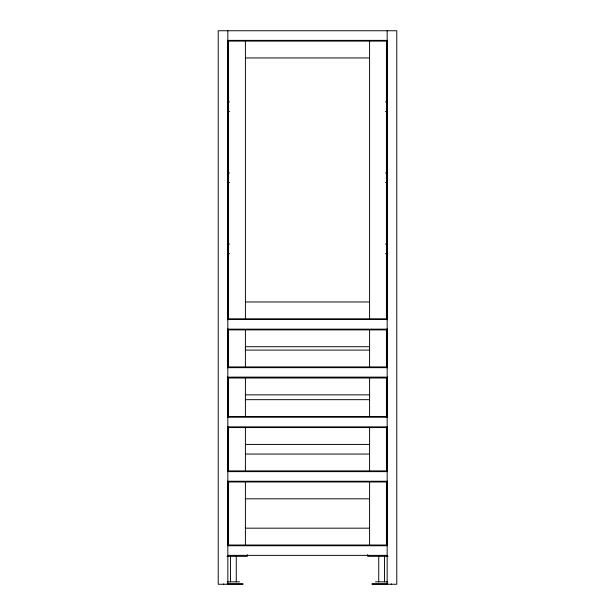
<?xml version="1.0" encoding="UTF-8"?>
<svg xmlns="http://www.w3.org/2000/svg" width="615" height="615" viewBox="0 0 615 615"><rect width="100%" height="100%" fill="white"/><g stroke="black" fill="none" stroke-linecap="round" stroke-linejoin="round"><path stroke-width="0.92" d="M227.842 40.375L387.158 40.375M245.408 57.941L369.592 57.941M227.604 101.859L229.518 101.859M385.482 101.859L387.396 101.859M227.604 111.492L229.518 111.492M385.482 111.492L387.396 111.492M227.604 172.976L229.518 172.976M385.482 172.976L387.396 172.976M227.604 182.601L229.518 182.601M385.482 182.601L387.396 182.601M227.604 244.086L229.518 244.086M385.482 244.086L387.396 244.086M227.604 253.711L229.518 253.711M385.482 253.711L387.396 253.711M245.408 301.965L369.592 301.965M227.604 319.531L387.396 319.531M227.842 329.156L387.158 329.156M245.408 346.729L369.592 346.729M245.408 350.096L369.592 350.096M227.842 367.662L387.158 367.662M227.842 377.287L387.158 377.287M245.408 394.853L369.592 394.853M245.408 399.673L369.592 399.673M227.842 417.239L387.158 417.239M227.842 426.864L387.158 426.864M245.408 444.43L369.592 444.43M245.408 454.055L369.592 454.055M227.842 471.628L387.158 471.628M227.842 481.253L387.158 481.253M245.408 498.819L369.592 498.819M245.408 528.177L369.592 528.177M227.842 545.743L387.158 545.743M227.842 555.368L387.158 555.368M226.973 556.337L247.338 556.337L247.338 554.615M388.027 556.337L367.662 556.337L367.662 554.615M227.219 581.844L239.535 581.844M375.465 581.844L387.781 581.844M227.235 583.789L243.002 583.789M371.998 583.789L387.765 583.789M243.002 584.25L218.217 584.25L218.217 30.75L396.783 30.75L396.783 584.25L371.998 584.25M391.248 583.789L391.248 584.25M387.396 40.352L387.396 319.823M387.396 328.471L387.396 367.847M387.396 376.488L387.396 416.824M387.396 426.426L387.396 471.567M387.396 481.168L387.396 545.513M387.158 30.75L387.158 584.25M385.474 377.287L229.526 377.287M384.506 556.337L384.506 581.844M378.732 556.337L378.732 581.844M369.592 41.097L369.592 318.808M369.592 329.878L369.592 366.94M369.592 378.01L369.592 416.516M369.592 427.586L369.592 470.905M369.592 481.976L369.592 545.021M245.408 41.097L245.408 318.808M245.408 329.878L245.408 366.94M245.408 378.01L245.408 416.516M245.408 427.586L245.408 470.905M245.408 481.976L245.408 545.021M236.268 556.337L236.268 581.844M230.494 556.337L230.494 581.844M227.842 30.75L227.842 584.25M227.604 40.352L227.604 319.823M227.604 328.471L227.604 367.847M227.604 376.488L227.604 416.824M227.604 426.426L227.604 471.567M227.604 481.168L227.604 545.513M223.752 583.789L223.752 584.25M386.435 41.097L228.565 41.097L228.565 318.808L386.435 318.808L386.435 41.097M386.435 329.878L228.565 329.878L228.565 366.94L386.435 366.94L386.435 329.878M386.435 378.01L228.565 378.01L228.565 416.516L386.435 416.516L386.435 378.01M386.435 427.586L228.565 427.586L228.565 470.905L386.435 470.905L386.435 427.586M386.435 481.976L228.565 481.976L228.565 545.021L386.435 545.021L386.435 481.976"/></g></svg>
